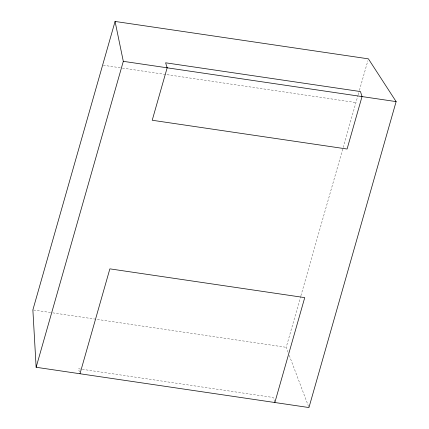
<?xml version="1.0" encoding="UTF-8"?>
<svg xmlns="http://www.w3.org/2000/svg" width="429" height="429" viewBox="0 0 429 429"><rect width="100%" height="100%" fill="white"/><g stroke="black" fill="none" stroke-linecap="round" stroke-linejoin="round"><path stroke-width="0.32" stroke-dasharray="2.15 1.61" d="M288.079 352.273L286.202 347.308L300.702 296.423M300.885 295.779L357.958 95.479M358.14 94.836L359.239 90.98M359.422 90.337L367.846 60.773M103.271 65.256L121.793 67.986M122.458 68.088L355.947 102.552M33.532 310.006L52.054 312.741M52.713 312.838L286.202 347.308M289.253 355.378L308.719 406.928M274.657 401.893L273.3 397.511L78.432 368.742L79.397 371.873"/><path stroke-width="0.64" d="M115.069 21.45L32.872 309.91L36.133 367.278L308.95 407.55L396.128 101.609L368.398 58.843L115.069 21.45L123.311 61.336L36.133 367.278M79.982 373.75L109.867 268.854L304.74 297.619L274.85 402.515M123.311 61.336L396.128 101.609M167.154 67.809L152.215 120.254L347.082 149.019L362.028 96.573L360.478 91.565L165.605 62.8L167.154 67.809"/></g></svg>
